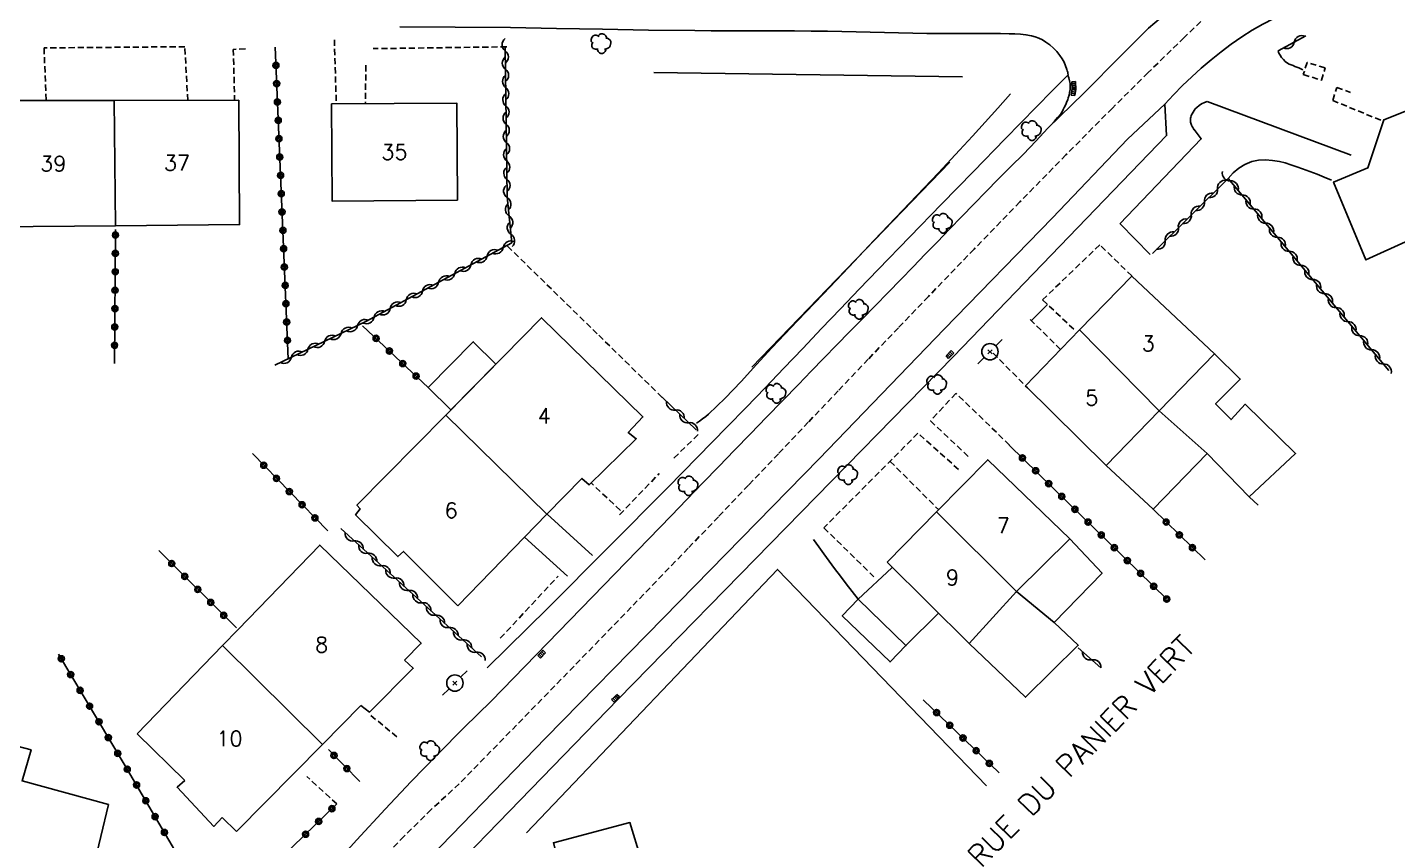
# Model space of a CAD drawing. Header units: millimetres. Extents: x 145000 to 146001, y 142000 to 143001.
# Drawn here: x 145763.1 to 145875.1, y 142826.8 to 142893.3 of the extents above; entities that cross this region are included whole.
import ezdxf
from ezdxf.enums import TextEntityAlignment as Align

# ---------------------------------------------------------------- set-up
doc = ezdxf.new("R2010")
doc.units = ezdxf.units.MM
doc.linetypes.add('DASHED', pattern=[0.75, 0.5, -0.25])
doc.layers.get('0').update_dxf_attribs({"linetype": 'CONTINUOUS'})
for name, color, linetype in [('W0001', 6, 'DASHED'), ('W0006', 2, 'CONTINUOUS'), ('W0008', 7, 'CONTINUOUS'), ('W0014', 7, 'CONTINUOUS'), ('W0017', 7, 'CONTINUOUS'), ('W0101', 7, 'CONTINUOUS'), ('W0104', 1, 'CONTINUOUS'), ('W0105', 7, 'CONTINUOUS'), ('W0112', 1, 'DASHED'), ('W0211', 2, 'CONTINUOUS'), ('W0300', 7, 'CONTINUOUS'), ('W0310', 3, 'CONTINUOUS'), ('W0323', 7, 'CONTINUOUS'), ('W0401', 7, 'CONTINUOUS'), ('W0473', 7, 'CONTINUOUS'), ('W0989', 7, 'CONTINUOUS'), ('W0991', 7, 'CONTINUOUS'), ('W1102', 7, 'CONTINUOUS')]:
    doc.layers.add(name, color=color, linetype=linetype)
doc.styles.get("Standard").update_dxf_attribs({"font": 'romans.shx', "width": 0.85})

# ---------------------------------------------------------------- blocks, each defined once
blk = doc.blocks.new('T300')
for p, q in [((-0.8, 0.51), (-0.86, 0.34)), ((-0.86, 0.34), (-0.86, 0.17)), ((-0.86, 0.17), (-0.74, 0.06)), ((-0.69, 0.63), (-0.8, 0.51)), ((-0.8, -0.06), (-0.74, 0.06)), ((-0.74, 0.06), (-0.69, 0.11)), ((-0.57, 0.69), (-0.69, 0.63)), ((-0.46, 0.69), (-0.57, 0.69)), ((-0.29, 0.63), (-0.46, 0.69)), ((-0.29, 0.63), (-0.17, 0.74)), ((-0.23, 0.57), (-0.29, 0.63)), ((-0.17, 0.74), (-0.06, 0.8)), ((-0.06, 0.8), (0.06, 0.8)), ((0.06, 0.8), (0.23, 0.74)), ((0.23, 0.74), (0.34, 0.63)), ((0.34, 0.63), (0.4, 0.51)), ((0.46, 0.46), (0.34, 0.46)), ((0.4, 0.51), (0.4, 0.46)), ((0.57, 0.4), (0.46, 0.46)), ((0.57, 0.4), (0.69, 0.29)), ((0.69, 0.29), (0.74, 0.17)), ((0.74, 0.06), (0.69, -0.17)), ((0.74, 0.17), (0.74, 0.06)), ((-0.8, -0.17), (-0.8, -0.06)), ((-0.8, -0.23), (-0.8, -0.17)), ((-0.74, -0.34), (-0.8, -0.23)), ((-0.69, -0.4), (-0.74, -0.34)), ((-0.51, -0.46), (-0.69, -0.4)), ((-0.4, -0.46), (-0.51, -0.46)), ((-0.4, -0.46), (-0.34, -0.46)), ((-0.34, -0.46), (-0.34, -0.4)), ((-0.34, -0.51), (-0.34, -0.46)), ((-0.29, -0.63), (-0.34, -0.51)), ((-0.17, -0.74), (-0.29, -0.63)), ((-0.06, -0.8), (-0.17, -0.74)), ((0.06, -0.8), (-0.06, -0.8)), ((0.17, -0.74), (0.06, -0.8)), ((0.23, -0.69), (0.17, -0.74)), ((0.29, -0.46), (0.23, -0.46)), ((0.29, -0.63), (0.23, -0.69)), ((0.46, -0.4), (0.29, -0.46)), ((0.34, -0.51), (0.29, -0.63)), ((0.34, -0.51), (0.34, -0.46)), ((0.57, -0.34), (0.46, -0.4)), ((0.63, -0.29), (0.57, -0.34)), ((0.69, -0.17), (0.63, -0.29))]:
    blk.add_line(p, q)
blk = doc.blocks.new('T401')
for p, q in [((-0.3, 0.3), (0, 0.3)), ((-0.3, -0.25), (-0.3, 0.3)), ((-0.3, 0.15), (0, 0.15)), ((-0.3, 0), (0, 0)), ((0, 0.3), (0, -0.25)), ((-0.3, -0.15), (0, -0.15)), ((-0.3, -0.25), (-0.3, -0.3)), ((-0.3, -0.3), (0, -0.3)), ((0, -0.3), (0, -0.25))]:
    blk.add_line(p, q)
blk = doc.blocks.new('T473')
for p, q in [((-0.166667, 0.166667), (0.166667, -0.166667)), ((-0.166667, -0.166667), (0.166667, 0.166667)), ((0.500001, 0.500001), (1.000002, 1.000002)), ((-1.000002, -1.000002), (-0.500001, -0.500001))]:
    blk.add_line(p, q)
blk.add_ellipse((0, 0), major_axis=(0.471405, 0.471405), ratio=1, start_param=5.4977871438, end_param=11.780972451)
blk = doc.blocks.new('t310o')
at = {"color": 0, "linetype": 'Continuous'}
for centre, start, end in [((-0.5, 0.38), 216.8699, 323.1304), ((0.5, -0.37), 36.8699, 143.1303)]:
    blk.add_arc(centre, 0.625, start, end, dxfattribs=at)
blk = doc.blocks.new('t323o')
at = {"color": 0, "linetype": 'Continuous'}
for radius in [0.25, 0.15]:
    blk.add_circle((0, 0), radius, dxfattribs=at)

msp = doc.modelspace()

# ---------------------------------------------------------------- linework, layer by layer
at = {"layer": 'W0001'}
msp.add_lwpolyline([(145863.61, 142898.15), (145860.62, 142895.31), (145857.65, 142892.44), (145854.7, 142889.56), (145851.77, 142886.66), (145847.98, 142882.84), (145844.22, 142879), (145840.48, 142875.14), (145836.74, 142871.27), (145834.28, 142868.71), (145831.82, 142866.14), (145829.37, 142863.56), (145826.92, 142860.99), (145824.48, 142858.41), (145822.03, 142855.84), (145819.57, 142853.26), (145817.11, 142850.7), (145812.45, 142845.87), (145807.77, 142841.05), (145803.08, 142836.24), (145798.39, 142831.44), (145796.1, 142829.33), (145793.88, 142827.15), (145791.74, 142824.89)], dxfattribs=at)
at = {"layer": 'W0006'}
for points in [[(145811.38, 142838.34), (145838.78, 142866.35), (145856.2, 142884.42), (145856.07, 142886.98)], [(145789.13, 142815.4), (145811.38, 142838.34)]]:
    msp.add_lwpolyline(points, dxfattribs=at)
at = {"layer": 'W0008'}
for points in [[(145867.04, 142900.69), (145862.15, 142898.61), (145858.36, 142896.27), (145854.72, 142893.2), (145852.51, 142890.98), (145849.45, 142887.89), (145846.5, 142885.01)], [(145802.58, 142893.24), (145806.35, 142893.17), (145810.11, 142893.1), (145813.87, 142893.04), (145817.64, 142893), (145818.99, 142892.99), (145820.35, 142892.98), (145821.71, 142892.98), (145823.06, 142892.97), (145824.42, 142892.97), (145825.78, 142892.97), (145827.14, 142892.96), (145828.49, 142892.94), (145829.65, 142892.92), (145830.82, 142892.9), (145831.98, 142892.87), (145833.14, 142892.84), (145834.3, 142892.82), (145835.46, 142892.79), (145836.62, 142892.77), (145837.79, 142892.75), (145838.48, 142892.75), (145839.17, 142892.75), (145839.87, 142892.76), (145840.56, 142892.76), (145841.26, 142892.77), (145841.95, 142892.77), (145842.64, 142892.76), (145843.34, 142892.73), (145843.79, 142892.72), (145844.25, 142892.7), (145844.71, 142892.66), (145845.16, 142892.58), (145845.47, 142892.49), (145845.77, 142892.37), (145846.06, 142892.23), (145846.34, 142892.06), (145846.66, 142891.83), (145846.97, 142891.57), (145847.24, 142891.28), (145847.49, 142890.97), (145847.67, 142890.7), (145847.82, 142890.42), (145847.95, 142890.12), (145848.06, 142889.82), (145848.09, 142889.71), (145848.12, 142889.6), (145848.14, 142889.49), (145848.15, 142889.38)], [(145788.73, 142814.62), (145789.19, 142816.53), (145790.34, 142819.04), (145792.28, 142821.41), (145794.31, 142823.68), (145794.31, 142823.69), (145805.47, 142835.19), (145815.09, 142845.01), (145827.81, 142857.99), (145838.02, 142868.6), (145846.87, 142877.68), (145853.02, 142884.13), (145856.07, 142886.98)]]:
    msp.add_lwpolyline(points, dxfattribs=at)
at = {"layer": 'W0014'}
for points in [[(145856.07, 142886.98), (145856.78, 142887.75), (145857.51, 142888.5), (145858.27, 142889.22), (145859.04, 142889.92), (145859.84, 142890.61), (145860.66, 142891.27), (145861.49, 142891.9), (145862.36, 142892.5), (145863.2, 142893.03), (145864.08, 142893.52), (145864.96, 142893.98), (145865.85, 142894.43), (145866.55, 142894.78), (145867.25, 142895.11), (145867.96, 142895.43), (145868.69, 142895.71)], [(145793.53, 142893.3), (145802.58, 142893.24)], [(145800.68, 142840.92), (145805.62, 142845.8), (145810.54, 142850.71), (145815.43, 142855.64), (145820.3, 142860.6), (145821.85, 142862.2), (145823.39, 142863.8), (145824.93, 142865.41), (145826.47, 142867.02), (145828, 142868.64), (145829.54, 142870.25), (145831.07, 142871.86), (145832.62, 142873.47), (145835.21, 142876.15), (145837.81, 142878.82), (145840.41, 142881.49), (145843.02, 142884.15), (145844.3, 142885.46), (145845.58, 142886.76), (145846.86, 142888.06), (145848.14, 142889.36)], [(145848.14, 142889.36), (145848.22, 142889.13), (145848.28, 142888.9), (145848.31, 142888.66), (145848.32, 142888.42), (145848.31, 142888.19), (145848.28, 142887.95), (145848.23, 142887.72), (145848.17, 142887.5), (145848.12, 142887.35), (145848.06, 142887.2), (145848, 142887.05), (145847.93, 142886.9), (145847.84, 142886.72), (145847.75, 142886.54), (145847.66, 142886.36), (145847.55, 142886.19)], [(145859.52, 142887.2), (145859.29, 142887.12), (145859.07, 142887), (145858.86, 142886.87), (145858.67, 142886.71), (145858.55, 142886.59), (145858.45, 142886.46), (145858.37, 142886.32), (145858.29, 142886.18), (145858.25, 142886.1), (145858.22, 142886.02), (145858.19, 142885.93), (145858.17, 142885.85), (145858.16, 142885.79), (145858.15, 142885.73), (145858.15, 142885.67), (145858.15, 142885.62), (145858.16, 142885.52), (145858.18, 142885.43), (145858.21, 142885.34), (145858.25, 142885.26), (145858.29, 142885.16), (145858.34, 142885.07), (145858.4, 142884.98), (145858.46, 142884.89)], [(145847.55, 142886.19), (145847.29, 142885.89), (145847.03, 142885.6), (145846.77, 142885.3), (145846.5, 142885.01), (145845.51, 142883.96), (145844.5, 142882.91), (145843.48, 142881.88), (145842.45, 142880.86)], [(145846.5, 142885.01), (145846.5, 142885.01)], [(145858.47, 142884.9), (145859.04, 142884.14), (145852.39, 142877.21)], [(145842.45, 142880.86), (145841.45, 142879.84), (145840.46, 142878.81), (145839.46, 142877.79), (145838.47, 142876.76), (145837.47, 142875.73), (145836.48, 142874.71), (145835.48, 142873.68), (145834.49, 142872.66), (145833.44, 142871.58), (145832.39, 142870.51), (145831.34, 142869.44), (145830.3, 142868.37), (145829.25, 142867.3), (145828.2, 142866.23), (145827.15, 142865.15), (145826.11, 142864.08), (145824.8, 142862.74), (145823.5, 142861.4), (145822.2, 142860.05), (145820.9, 142858.71), (145819.6, 142857.36), (145818.3, 142856.02), (145817, 142854.68), (145815.7, 142853.33), (145812.03, 142849.55), (145808.35, 142845.76), (145804.68, 142841.98), (145801, 142838.2)], [(145801, 142838.2), (145798.79, 142836.03), (145796.61, 142833.84), (145794.46, 142831.62), (145792.34, 142829.37), (145790.02, 142826.85), (145787.73, 142824.31), (145785.48, 142821.74), (145783.25, 142819.14)]]:
    msp.add_lwpolyline(points, dxfattribs=at)
at = {"layer": 'W0017'}
for points in [[(145865.32, 142891.34), (145865.34, 142891.24), (145865.38, 142891.15), (145865.42, 142891.06), (145865.48, 142890.98), (145865.6, 142890.8), (145865.75, 142890.63), (145865.91, 142890.48), (145866.08, 142890.34), (145866.23, 142890.25), (145866.39, 142890.19), (145866.55, 142890.13), (145866.7, 142890.07), (145866.86, 142890), (145867.02, 142889.94), (145867.18, 142889.87), (145867.34, 142889.8)], [(145859.52, 142887.21), (145871.28, 142882.81)], [(145852.4, 142877.21), (145854.85, 142874.69)], [(145805.57, 142853.46), (145809.28, 142850.09)], [(145803.72, 142851.59), (145807.23, 142848.4)], [(145827.34, 142851.4), (145827.77, 142850.81), (145828.19, 142850.22), (145828.62, 142849.63), (145829.06, 142849.04), (145829.54, 142848.41), (145830.02, 142847.77), (145830.5, 142847.14), (145830.99, 142846.52)]]:
    msp.add_lwpolyline(points, dxfattribs=at)
at = {"layer": 'W0101'}
for points in [[(145770.19, 142887.29), (145760.13, 142887.27), (145760.18, 142876.95), (145770.29, 142877.04)], [(145780.38, 142887.31), (145770.19, 142887.29)], [(145770.29, 142877.04), (145780.43, 142877.14), (145780.38, 142887.31)], [(145849.09, 142868.53), (145853.36, 142872.93), (145860.13, 142866.58), (145855.61, 142861.92)], [(145805.56, 142853.48), (145808.41, 142856.4), (145809, 142855.87), (145812.85, 142859.63), (145812.2, 142860.14), (145813.4, 142861.42), (145805.11, 142869.52), (145797.28, 142861.57)], [(145844.66, 142863.96), (145849.09, 142868.53)], [(145855.61, 142861.92), (145851.27, 142857.44), (145844.66, 142863.96)], [(145797.28, 142861.57), (145790.03, 142854.2), (145790.3, 142853.9), (145789.92, 142853.42), (145793.38, 142850.01), (145793.84, 142850.43), (145798.26, 142845.99)], [(145837.41, 142853.67), (145841.59, 142857.92), (145848.3, 142851.46)], [(145798.26, 142845.99), (145805.56, 142853.48)], [(145833.36, 142849.54), (145837.41, 142853.67)], [(145843.93, 142847.15), (145848.3, 142851.46)], [(145795.27, 142842.92), (145786.99, 142850.94), (145780.31, 142844.04), (145779.05, 142842.73)], [(145833.36, 142849.54), (145840.06, 142842.91), (145840.06, 142842.91)], [(145843.93, 142847.15), (145840.06, 142842.91)], [(145779.05, 142842.73), (145772.07, 142835.53)], [(145795.27, 142842.92), (145793.92, 142841.53)], [(145795.25, 142842.88), (145795.27, 142842.92)], [(145790.35, 142837.84), (145791.05, 142837.29), (145794.63, 142840.88), (145793.92, 142841.53)], [(145790.35, 142837.84), (145787.21, 142834.66)], [(145775.97, 142831.71), (145772.07, 142835.53)], [(145787.21, 142834.66), (145780.17, 142827.54)], [(145775.97, 142831.71), (145775.33, 142831.15), (145778.33, 142827.95), (145779.01, 142828.69)], [(145780.17, 142827.54), (145779.01, 142828.69)]]:
    msp.add_lwpolyline(points, dxfattribs=at)
for points in [[(145787.94, 142887), (145798.18, 142887.07), (145798.24, 142879.14), (145788, 142879.06)], [(145879.91, 142888.07), (145873.95, 142885.7), (145872.65, 142881.77), (145869.85, 142880.62), (145872.5, 142874.25), (145876.04, 142875.88), (145878.7, 142874.73), (145884.37, 142877.2)], [(145769.72, 142829.73), (145762.66, 142831.67), (145763.39, 142834.21), (145755.65, 142836.22), (145752.17, 142823.44), (145767.2, 142819.27)]]:
    msp.add_lwpolyline(points, close=True, dxfattribs=at)
at = {"layer": 'W0104'}
for points in [[(145801.39, 142865.74), (145797.7, 142862), (145795.85, 142863.83), (145799.53, 142867.57)], [(145830.99, 142846.52), (145834.9, 142842.73), (145833.6, 142841.39), (145829.69, 142845.17)]]:
    msp.add_lwpolyline(points, close=True, dxfattribs=at)
for points in [[(145859.51, 142858.42), (145862.96, 142854.9), (145866.75, 142858.44), (145862.64, 142862.45), (145861.48, 142861.2), (145860.21, 142862.48), (145862.23, 142864.51), (145860.13, 142866.58)], [(145855.61, 142861.92), (145859.51, 142858.42), (145855.1, 142853.87), (145851.27, 142857.44)], [(145848.3, 142851.46), (145850.93, 142848.66), (145847.01, 142844.61), (145848.98, 142842.76), (145844.66, 142838.51), (145840.06, 142842.91)], [(145833.74, 142849.09), (145830.99, 142846.52), (145834.9, 142842.73), (145837.56, 142845.38)], [(145843.93, 142847.15), (145843.93, 142847.14), (145847.01, 142844.61)], [(145815.83, 142809.71), (145817.38, 142810.13), (145816.95, 142811.47), (145817.42, 142811.61), (145812.34, 142828.26), (145806.09, 142826.62), (145806.65, 142824.46)]]:
    msp.add_lwpolyline(points, dxfattribs=at)
at = {"layer": 'W0105'}
msp.add_lwpolyline([(145845.15, 142869.31), (145846.46, 142870.62)], dxfattribs=at)
at = {"layer": 'W0112'}
for points in [[(145776.19, 142887.3), (145775.96, 142891.68), (145764.45, 142891.58), (145764.62, 142887.3)], [(145788.18, 142892.25), (145788.34, 142887)], [(145802.27, 142891.67), (145791.36, 142891.52)], [(145780.91, 142891.51), (145779.92, 142891.46), (145780.03, 142887.31)], [(145790.76, 142890.16), (145790.71, 142887.02)], [(145869.78, 142887.29), (145870.11, 142888.34), (145871.24, 142887.94)], [(145869.78, 142887.29), (145873.91, 142885.58)], [(145814.97, 142863.02), (145809.67, 142868.21), (145802.11, 142875.6)], [(145850.74, 142875.48), (145846.07, 142870.99)], [(145853.37, 142872.94), (145850.74, 142875.48)], [(145846.07, 142870.99), (145848.67, 142868.54)], [(145847.54, 142866.93), (145844.9, 142869.54)], [(145842.02, 142866.64), (145844.84, 142863.79)], [(145838.98, 142863.34), (145836.91, 142861.11)], [(145843.37, 142859.12), (145838.98, 142863.36)], [(145836.9, 142861.1), (145840.11, 142858.08)], [(145815.94, 142858.06), (145817.95, 142860.01)], [(145835.88, 142860.09), (145828.19, 142852.36)], [(145839.2, 142857.13), (145835.88, 142860.09)], [(145833.61, 142857.79), (145837.58, 142853.83)], [(145811.56, 142853.78), (145809.16, 142856.03)], [(145811.49, 142853.42), (145814.74, 142856.8)], [(145828.19, 142852.36), (145832.28, 142848.36)], [(145801.74, 142843.33), (145806.47, 142848.41)], [(145791.17, 142837.02), (145793.42, 142835.17)], [(145788.38, 142829.79), (145785.92, 142832.04)]]:
    msp.add_lwpolyline(points, dxfattribs=at)
msp.add_lwpolyline([(145867.38, 142889.4), (145868.86, 142888.94), (145869.16, 142889.94), (145867.69, 142890.39)], close=True, dxfattribs=at)
at = {"layer": 'W0211'}
for points in [[(145843.44, 142887.82), (145842.41, 142886.66), (145841.37, 142885.51), (145840.33, 142884.36), (145839.28, 142883.21), (145837.55, 142881.36), (145835.8, 142879.52), (145834.05, 142877.69), (145832.3, 142875.86), (145830.22, 142873.66), (145828.13, 142871.46), (145826.04, 142869.27), (145823.95, 142867.07), (145822.68, 142865.7), (145821.42, 142864.31), (145820.13, 142862.95), (145818.76, 142861.65), (145818.53, 142861.45), (145818.28, 142861.26), (145818.03, 142861.08), (145817.77, 142860.91)], [(145861.24, 142880.92), (145861.64, 142881.36), (145862.1, 142881.75), (145862.61, 142882.06), (145863.17, 142882.29), (145863.73, 142882.41), (145864.3, 142882.42), (145864.86, 142882.38), (145865.42, 142882.3), (145865.9, 142882.19), (145866.37, 142882.03), (145866.84, 142881.86), (145867.3, 142881.69), (145867.9, 142881.47), (145868.5, 142881.25), (145869.09, 142881.02), (145869.69, 142880.78)]]:
    msp.add_lwpolyline(points, dxfattribs=at)
at = {"layer": 'W0300'}
for points in [[(145839.52, 142889.22), (145814.3, 142889.56)], [(145838.49, 142882.23), (145822.31, 142865.49)], [(145841.48, 142831.28), (145824.41, 142848.96), (145803.88, 142827.42)]]:
    msp.add_lwpolyline(points, dxfattribs=at)
at = {"layer": 'W0310'}
for points in [[(145802.14, 142891.61), (145802.3, 142879.42), (145802.68, 142875.66), (145790.76, 142869.22), (145783.32, 142865.65)], [(145865.32, 142891.34), (145867.58, 142892.56)], [(145855.04, 142874.77), (145861.24, 142880.92), (145874.37, 142865.21)], [(145817.74, 142860.37), (145814.98, 142863.03)], [(145800.2, 142841.8), (145788.7, 142852.3)], [(145850.83, 142840.92), (145848.97, 142842.56)]]:
    msp.add_lwpolyline(points, dxfattribs=at)
at = {"layer": 'W0323'}
for points in [[(145783.34, 142891.65), (145784.41, 142866.18)], [(145770.2, 142865.78), (145770.3, 142876.74)], [(145790.49, 142868.87), (145795.85, 142863.83)], [(145843.35, 142859.12), (145856.24, 142846.51)], [(145787.64, 142852.1), (145781.48, 142858.42)], [(145862.96, 142854.9), (145863.7, 142854.2)], [(145855.1, 142853.87), (145859.36, 142849.73)], [(145780.17, 142844.18), (145773.83, 142850.5)], [(145778.85, 142819.7), (145770.92, 142833.18), (145765.64, 142842.02)], [(145842.51, 142832.34), (145836.32, 142838.3)], [(145787.69, 142834.23), (145790.25, 142831.61)], [(145779.36, 142821.05), (145788.38, 142829.79)]]:
    msp.add_lwpolyline(points, dxfattribs=at)
at = {"layer": 'W1102'}
for points in [[(145770.19, 142887.29), (145770.29, 142877.04)], [(145855.61, 142861.92), (145849.09, 142868.53)], [(145797.28, 142861.57), (145805.56, 142853.48)], [(145837.41, 142853.67), (145843.93, 142847.15)], [(145779.05, 142842.73), (145787.21, 142834.66)]]:
    msp.add_lwpolyline(points, dxfattribs=at)

# ---------------------------------------------------------------- block references
at = {"layer": 'W0300'}
for p in [(145810.03, 142891.93), (145845.2, 142884.82), (145837.93, 142877.25), (145831.07, 142870.21), (145837.48, 142864.07), (145824.33, 142863.34), (145830.19, 142856.7), (145817.14, 142855.79), (145796.04, 142834.14)]:
    msp.add_blockref('T300', p, dxfattribs=at)
at = {"layer": 'W0310'}
for p, rotation in [((145866.64, 142892.05), 28.42904883285457), ((145802.14, 142891.34), 270.7659030408247), ((145802.16, 142889.84), 270.7659030408247), ((145802.18, 142888.34), 270.7659030408247), ((145802.2, 142886.84), 270.7659030408247), ((145802.22, 142885.34), 270.7659030408247), ((145802.24, 142883.84), 270.7659030408247), ((145802.26, 142882.34), 270.7659030408247), ((145802.28, 142880.84), 270.7659030408247), ((145861.41, 142880.71), 309.8856644544761), ((145802.31, 142879.34), 275.8223366029502), ((145860.37, 142880.05), 44.71684241306245), ((145862.38, 142879.56), 309.8856644544761), ((145859.3, 142879), 44.71684241306245), ((145863.34, 142878.41), 309.8856644544761), ((145802.46, 142877.84), 275.8223366029502), ((145858.23, 142877.94), 44.71684241306245), ((145864.3, 142877.25), 309.8856644544761), ((145802.61, 142876.35), 275.8223366029502), ((145857.17, 142876.89), 44.71684241306245), ((145865.26, 142876.1), 309.8856644544761), ((145801.98, 142875.28), 208.3752231099883), ((145856.1, 142875.83), 44.71684241306245), ((145866.22, 142874.95), 309.8856644544761), ((145800.66, 142874.57), 208.3752231099883), ((145798.02, 142873.14), 208.3752231099883), ((145799.34, 142873.85), 208.3752231099883), ((145867.18, 142873.8), 309.8856644544761), ((145796.7, 142872.43), 208.3752231099883), ((145868.15, 142872.65), 309.8856644544761), ((145794.06, 142871), 208.3752231099883), ((145795.38, 142871.71), 208.3752231099883), ((145869.11, 142871.5), 309.8856644544761), ((145791.42, 142869.57), 208.3752231099883), ((145792.74, 142870.29), 208.3752231099883), ((145870.07, 142870.35), 309.8856644544761), ((145790.08, 142868.89), 205.6053407883683), ((145871.03, 142869.2), 309.8856644544761), ((145787.38, 142867.6), 205.6053407883683), ((145788.73, 142868.25), 205.6053407883683), ((145871.99, 142868.05), 309.8856644544761), ((145784.67, 142866.3), 205.6053407883683), ((145786.02, 142866.95), 205.6053407883683), ((145872.96, 142866.9), 309.8856644544761), ((145873.92, 142865.74), 309.8856644544761), ((145816.06, 142861.99), 136.140274089722), ((145817.14, 142860.95), 136.140274089722), ((145789.8, 142851.29), 137.6095299489614), ((145790.91, 142850.28), 137.6095299489614), ((145792.02, 142849.26), 137.6095299489614), ((145793.13, 142848.25), 137.6095299489614), ((145794.24, 142847.24), 137.6095299489614), ((145795.34, 142846.23), 137.6095299489614), ((145796.45, 142845.22), 137.6095299489614), ((145797.56, 142844.21), 137.6095299489614), ((145798.67, 142843.2), 137.6095299489614), ((145799.78, 142842.19), 137.6095299489614), ((145850.09, 142841.57), 138.7156819256126)]:
    msp.add_blockref('t310o', p, dxfattribs=dict(at, rotation=rotation))
at = {"layer": 'W0323'}
for p, rotation in [((145783.4, 142890.15), 272.4094228390381), ((145783.46, 142888.66), 272.4094228390381), ((145783.53, 142887.16), 272.4094228390381), ((145783.59, 142885.66), 272.4094228390381), ((145783.65, 142884.16), 272.4094228390381), ((145783.72, 142882.66), 272.4094228390381), ((145783.78, 142881.16), 272.4094228390381), ((145783.84, 142879.66), 272.4094228390381), ((145783.9, 142878.17), 272.4094228390381), ((145770.29, 142876.28), 89.49274650241601), ((145783.97, 142876.67), 272.4094228390381), ((145770.28, 142874.78), 89.49274650241601), ((145784.03, 142875.17), 272.4094228390381), ((145784.09, 142873.67), 272.4094228390381), ((145770.27, 142873.28), 89.49274650241601), ((145770.25, 142871.78), 89.49274650241601), ((145784.16, 142872.17), 272.4094228390381), ((145770.24, 142870.28), 89.49274650241601), ((145784.22, 142870.67), 272.4094228390381), ((145784.28, 142869.17), 272.4094228390381), ((145770.23, 142868.78), 89.49274650241601), ((145791.59, 142867.84), 316.6973193763351), ((145770.21, 142867.28), 89.49274650241601), ((145784.35, 142867.67), 272.4094228390381), ((145792.68, 142866.81), 316.6973193763351), ((145793.77, 142865.78), 316.6973193763351), ((145794.86, 142864.76), 316.6973193763351), ((145844.42, 142858.07), 315.6336200520929), ((145782.41, 142857.47), 134.2312526699003), ((145845.5, 142857.02), 315.6336200520929), ((145783.45, 142856.39), 134.2312526699003), ((145846.57, 142855.97), 315.6336200520929), ((145784.5, 142855.32), 134.2312526699003), ((145785.54, 142854.24), 134.2312526699003), ((145847.64, 142854.92), 315.6336200520929), ((145786.59, 142853.17), 134.2312526699003), ((145848.71, 142853.87), 315.6336200520929), ((145849.79, 142852.82), 315.6336200520929), ((145856.17, 142852.82), 315.8020424856256), ((145850.86, 142851.77), 315.6336200520929), ((145857.25, 142851.78), 315.8020424856256), ((145851.93, 142850.73), 315.6336200520929), ((145858.32, 142850.73), 315.8020424856256), ((145774.89, 142849.44), 135.1287837745001), ((145853, 142849.68), 315.6336200520929), ((145854.08, 142848.63), 315.6336200520929), ((145775.95, 142848.38), 135.1287837745001), ((145855.15, 142847.58), 315.6336200520929), ((145777.02, 142847.32), 135.1287837745001), ((145856.22, 142846.53), 315.6336200520929), ((145778.08, 142846.26), 135.1287837745001), ((145779.14, 142845.2), 135.1287837745001), ((145765.86, 142841.65), 120.8606634475895), ((145766.63, 142840.36), 120.8606634475895), ((145767.4, 142839.07), 120.8606634475895), ((145768.17, 142837.78), 120.8606634475895), ((145768.94, 142836.5), 120.8606634475895), ((145837.4, 142837.26), 136.056023805971), ((145769.71, 142835.21), 120.8606634475895), ((145838.48, 142836.22), 136.056023805971), ((145839.56, 142835.18), 136.056023805971), ((145840.64, 142834.14), 136.056023805971), ((145770.48, 142833.92), 120.8606634475895), ((145788.15, 142833.75), 314.3924908854448), ((145841.72, 142833.1), 136.056023805971), ((145771.25, 142832.63), 120.4434371287352), ((145789.2, 142832.68), 314.3924908854448), ((145772.01, 142831.34), 120.4434371287352), ((145772.77, 142830.05), 120.4434371287352), ((145773.53, 142828.75), 120.4434371287352), ((145787.98, 142829.4), 44.0930781706923), ((145774.29, 142827.46), 120.4434371287352), ((145786.9, 142828.36), 44.0930781706923), ((145785.83, 142827.31), 44.0930781706923)]:
    msp.add_blockref('t323o', p, dxfattribs=dict(at, rotation=rotation))
at = {"layer": 'W0401'}
for p, rotation in [((145848.45, 142888.02), 171.4095704492703), ((145848.47, 142888.52), 182.7683936050549), ((145838.6, 142866.42), 316.1003183173879), ((145805.01, 142842.13), 135.8012124944875), ((145811.27, 142838.32), 315.5690149773255)]:
    msp.add_blockref('T401', p, dxfattribs=dict(at, rotation=rotation))
at = {"layer": 'W0473'}
for p in [(145841.77, 142866.75), (145798.03, 142839.67)]:
    msp.add_blockref('T473', p, dxfattribs=at)

# ---------------------------------------------------------------- texts
at = {"layer": 'W0989'}
msp.add_text('RUE DU PANIER VERT   ', height=1.75, rotation=45.6282, dxfattribs=at).set_placement((145841.03, 142824.49))
at = {"layer": 'W0991'}
for s, p in [('35', (145793.09, 142883.07)), ('39', (145765.2, 142882.12)), ('37', (145775.32, 142882.18)), ('3', (145854.71, 142867.42)), ('5', (145850.1, 142862.99)), ('4', (145805.34, 142861.5)), ('6', (145797.73, 142853.78)), ('7', (145842.86, 142852.54)), ('9', (145838.71, 142848.29)), ('8', (145787.14, 142842.8)), ('10', (145779.61, 142835.13))]:
    msp.add_text(s, height=1.25, dxfattribs=at).set_placement(p, align=Align.MIDDLE_CENTER)

doc.saveas('drawing.dxf')
